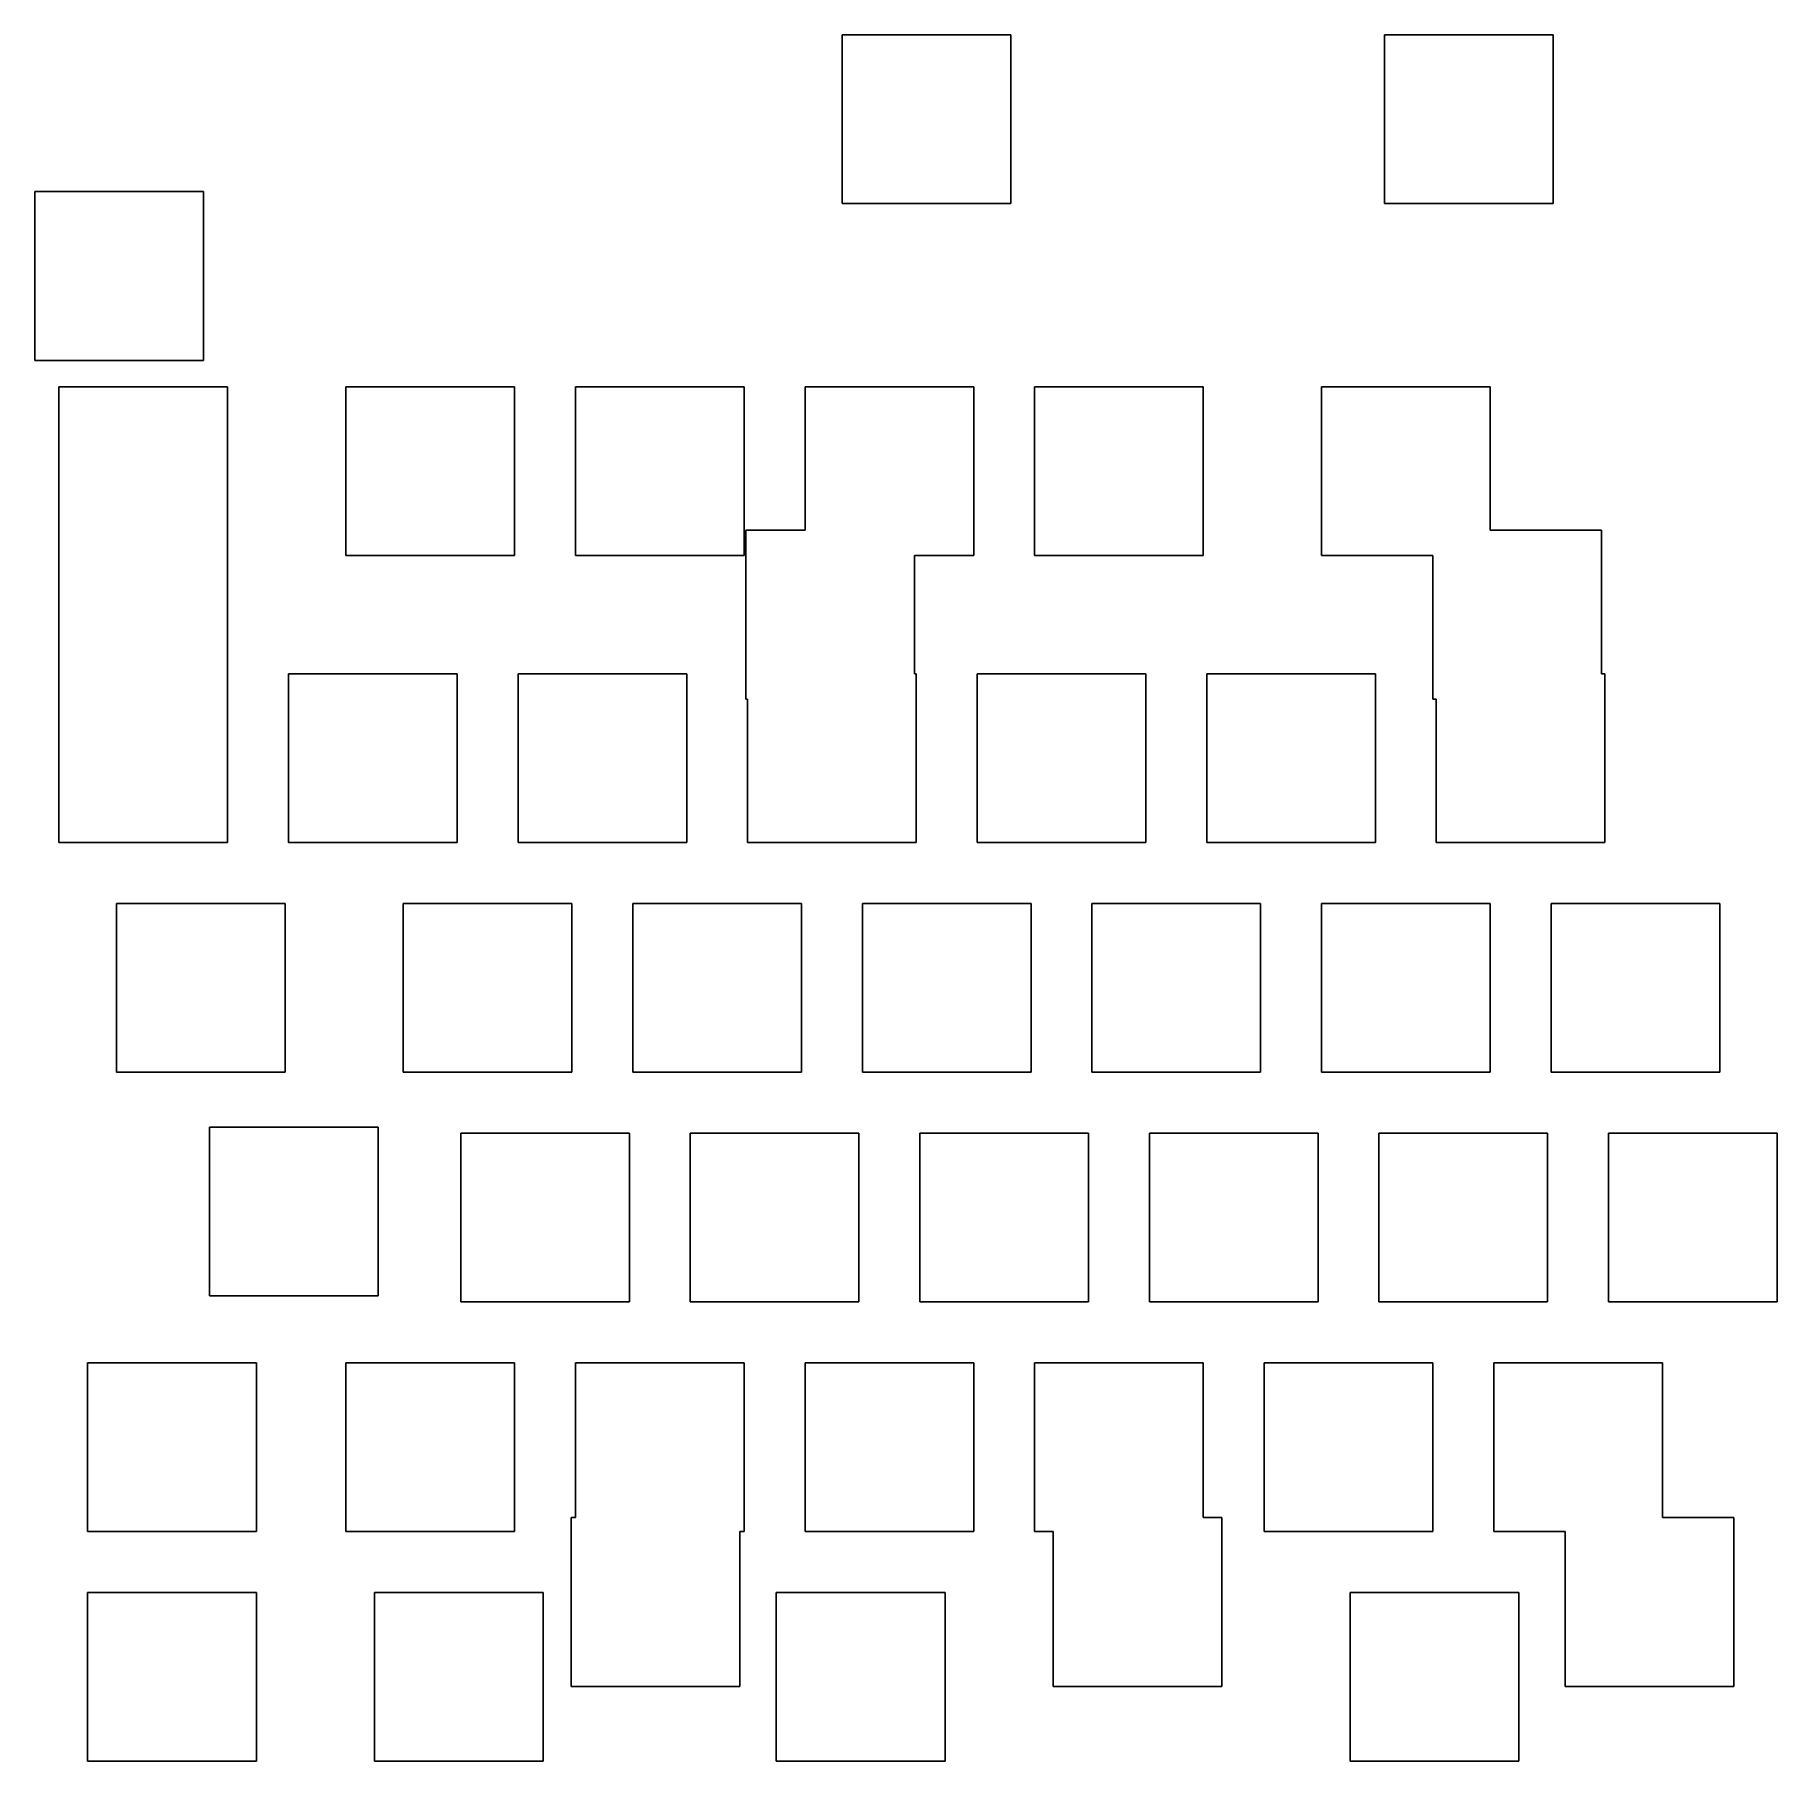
# Model space of a CAD drawing. Header units: millimetres. Extents: x 91 to 236, y -183 to -40.
import ezdxf

# ---------------------------------------------------------------- set-up
doc = ezdxf.new("R2010")
doc.units = ezdxf.units.MM

msp = doc.modelspace()

# ---------------------------------------------------------------- linework, layer by layer
for p, q in [((172, -40), (158, -40)), ((158, -40), (158, -54)), ((172, -54), (172, -40)), ((217, -40), (203, -40)), ((203, -40), (203, -54)), ((217, -54), (217, -40)), ((105, -53), (91, -53)), ((91, -53), (91, -67)), ((105, -67), (105, -53)), ((158, -54), (172, -54)), ((203, -54), (217, -54)), ((91, -67), (105, -67)), ((107, -69.1875), (93, -69.1875)), ((93, -107), (93, -69.1875)), ((107, -107), (107, -69.1875)), ((130.8125, -69.1875), (116.8125, -69.1875)), ((116.8125, -69.1875), (116.8125, -83.1875)), ((130.8125, -83.1875), (130.8125, -69.1875)), ((149.8625, -69.1875), (135.8625, -69.1875)), ((135.8625, -69.1875), (135.8625, -83.1875)), ((149.8625, -83.1875), (149.8625, -69.1875)), ((168.9125, -69.1875), (154.9125, -69.1875)), ((154.9125, -69.1875), (154.9125, -81.1)), ((168.9125, -83.1875), (168.9125, -69.1875)), ((187.9625, -69.1875), (173.9625, -69.1875)), ((173.9625, -69.1875), (173.9625, -83.1875)), ((187.9625, -83.1875), (187.9625, -69.1875)), ((211.775, -69.1875), (197.775, -69.1875)), ((197.775, -69.1875), (197.775, -83.1875)), ((211.775, -81.1), (211.775, -69.1875)), ((154.9125, -81.1), (150, -81.1)), ((150, -81.1), (150, -95.1)), ((221, -81.1), (211.775, -81.1)), ((221, -93), (221, -81.1)), ((116.8125, -83.1875), (130.8125, -83.1875)), ((135.8625, -83.1875), (149.8625, -83.1875)), ((164, -83.1875), (168.9125, -83.1875)), ((164, -93), (164, -83.1875)), ((173.9625, -83.1875), (187.9625, -83.1875)), ((197.775, -83.1875), (207, -83.1875)), ((207, -83.1875), (207, -95.1)), ((112.05, -93), (112.05, -107)), ((126.05, -93), (112.05, -93)), ((126.05, -107), (126.05, -93)), ((131.1, -93), (131.1, -107)), ((145.1, -93), (131.1, -93)), ((145.1, -107), (145.1, -93)), ((164.15, -93), (164, -93)), ((164.15, -107), (164.15, -93)), ((169.2, -93), (169.2, -107)), ((183.2, -93), (169.2, -93)), ((183.2, -107), (183.2, -93)), ((188.25, -93), (188.25, -107)), ((202.25, -93), (188.25, -93)), ((202.25, -107), (202.25, -93)), ((221.3, -93), (221, -93)), ((221.3, -107), (221.3, -93)), ((150, -95.1), (150.15, -95.1)), ((150.15, -95.1), (150.15, -107)), ((207, -95.1), (207.3, -95.1)), ((207.3, -95.1), (207.3, -107)), ((93, -107), (107, -107)), ((112.05, -107), (126.05, -107)), ((131.1, -107), (145.1, -107)), ((150.15, -107), (164.15, -107)), ((169.2, -107), (183.2, -107)), ((188.25, -107), (202.25, -107)), ((207.3, -107), (221.3, -107)), ((97.7625, -112.05), (97.7625, -126.05)), ((111.7625, -112.05), (97.7625, -112.05)), ((111.7625, -126.05), (111.7625, -112.05)), ((121.575, -112.05), (121.575, -126.05)), ((135.575, -112.05), (121.575, -112.05)), ((135.575, -126.05), (135.575, -112.05)), ((140.625, -112.05), (140.625, -126.05)), ((154.625, -112.05), (140.625, -112.05)), ((154.625, -126.05), (154.625, -112.05)), ((159.675, -112.05), (159.675, -126.05)), ((173.675, -112.05), (159.675, -112.05)), ((173.675, -126.05), (173.675, -112.05)), ((178.725, -112.05), (178.725, -126.05)), ((192.725, -112.05), (178.725, -112.05)), ((192.725, -126.05), (192.725, -112.05)), ((197.775, -112.05), (197.775, -126.05)), ((211.775, -112.05), (197.775, -112.05)), ((211.775, -126.05), (211.775, -112.05)), ((216.825, -112.05), (216.825, -126.05)), ((230.825, -112.05), (216.825, -112.05)), ((230.825, -126.05), (230.825, -112.05)), ((97.7625, -126.05), (111.7625, -126.05)), ((121.575, -126.05), (135.575, -126.05)), ((140.625, -126.05), (154.625, -126.05)), ((159.675, -126.05), (173.675, -126.05)), ((178.725, -126.05), (192.725, -126.05)), ((197.775, -126.05), (211.775, -126.05)), ((216.825, -126.05), (230.825, -126.05)), ((119.5, -130.6), (105.5, -130.6)), ((105.5, -130.6), (105.5, -144.6)), ((119.5, -144.6), (119.5, -130.6)), ((126.3375, -131.1), (126.3375, -145.1)), ((140.3375, -131.1), (126.3375, -131.1)), ((140.3375, -145.1), (140.3375, -131.1)), ((145.3875, -131.1), (145.3875, -145.1)), ((159.3875, -131.1), (145.3875, -131.1)), ((159.3875, -145.1), (159.3875, -131.1)), ((164.4375, -131.1), (164.4375, -145.1)), ((178.4375, -131.1), (164.4375, -131.1)), ((178.4375, -145.1), (178.4375, -131.1)), ((183.4875, -131.1), (183.4875, -145.1)), ((197.4875, -131.1), (183.4875, -131.1)), ((197.4875, -145.1), (197.4875, -131.1)), ((202.5375, -131.1), (202.5375, -145.1)), ((216.5375, -131.1), (202.5375, -131.1)), ((216.5375, -145.1), (216.5375, -131.1)), ((221.5875, -131.1), (221.5875, -145.1)), ((235.5875, -131.1), (221.5875, -131.1)), ((235.5875, -145.1), (235.5875, -131.1)), ((105.5, -144.6), (119.5, -144.6)), ((126.3375, -145.1), (140.3375, -145.1)), ((145.3875, -145.1), (159.3875, -145.1)), ((164.4375, -145.1), (178.4375, -145.1)), ((183.4875, -145.1), (197.4875, -145.1)), ((202.5375, -145.1), (216.5375, -145.1)), ((221.5875, -145.1), (235.5875, -145.1)), ((95.38125, -150.15), (95.38125, -164.15)), ((109.38125, -150.15), (95.38125, -150.15)), ((109.38125, -164.15), (109.38125, -150.15)), ((116.8125, -150.15), (116.8125, -164.15)), ((130.8125, -150.15), (116.8125, -150.15)), ((130.8125, -164.15), (130.8125, -150.15)), ((135.8625, -150.15), (135.8625, -163)), ((149.8625, -150.15), (135.8625, -150.15)), ((149.8625, -164.15), (149.8625, -150.15)), ((154.9125, -150.15), (154.9125, -164.15)), ((168.9125, -150.15), (154.9125, -150.15)), ((168.9125, -164.15), (168.9125, -150.15)), ((173.9625, -150.15), (173.9625, -164.15)), ((187.9625, -150.15), (173.9625, -150.15)), ((187.9625, -163), (187.9625, -150.15)), ((193.0125, -150.15), (193.0125, -164.15)), ((207.0125, -150.15), (193.0125, -150.15)), ((207.0125, -164.15), (207.0125, -150.15)), ((212.0625, -150.15), (212.0625, -164.15)), ((226.0625, -150.15), (212.0625, -150.15)), ((226.0625, -163), (226.0625, -150.15)), ((135.8625, -163), (135.5, -163)), ((135.5, -163), (135.5, -177)), ((189.5, -163), (187.9625, -163)), ((189.5, -177), (189.5, -163)), ((232, -163), (226.0625, -163)), ((232, -177), (232, -163)), ((95.38125, -164.15), (109.38125, -164.15)), ((116.8125, -164.15), (130.8125, -164.15)), ((149.5, -164.15), (149.8625, -164.15)), ((149.5, -177), (149.5, -164.15)), ((154.9125, -164.15), (168.9125, -164.15)), ((173.9625, -164.15), (175.5, -164.15)), ((175.5, -164.15), (175.5, -177)), ((193.0125, -164.15), (207.0125, -164.15)), ((212.0625, -164.15), (218, -164.15)), ((218, -164.15), (218, -177)), ((109.38125, -169.2), (95.38125, -169.2)), ((95.38125, -169.2), (95.38125, -183.2)), ((109.38125, -183.2), (109.38125, -169.2)), ((133.19375, -169.2), (119.19375, -169.2)), ((119.19375, -169.2), (119.19375, -183.2)), ((133.19375, -183.2), (133.19375, -169.2)), ((166.53125, -169.2), (152.53125, -169.2)), ((152.53125, -169.2), (152.53125, -183.2)), ((166.53125, -183.2), (166.53125, -169.2)), ((214.15625, -169.2), (200.15625, -169.2)), ((200.15625, -169.2), (200.15625, -183.2)), ((214.15625, -183.2), (214.15625, -169.2)), ((135.5, -177), (149.5, -177)), ((175.5, -177), (189.5, -177)), ((218, -177), (232, -177)), ((95.38125, -183.2), (109.38125, -183.2)), ((119.19375, -183.2), (133.19375, -183.2)), ((152.53125, -183.2), (166.53125, -183.2)), ((200.15625, -183.2), (214.15625, -183.2))]:
    msp.add_line(p, q)

doc.saveas('drawing.dxf')
